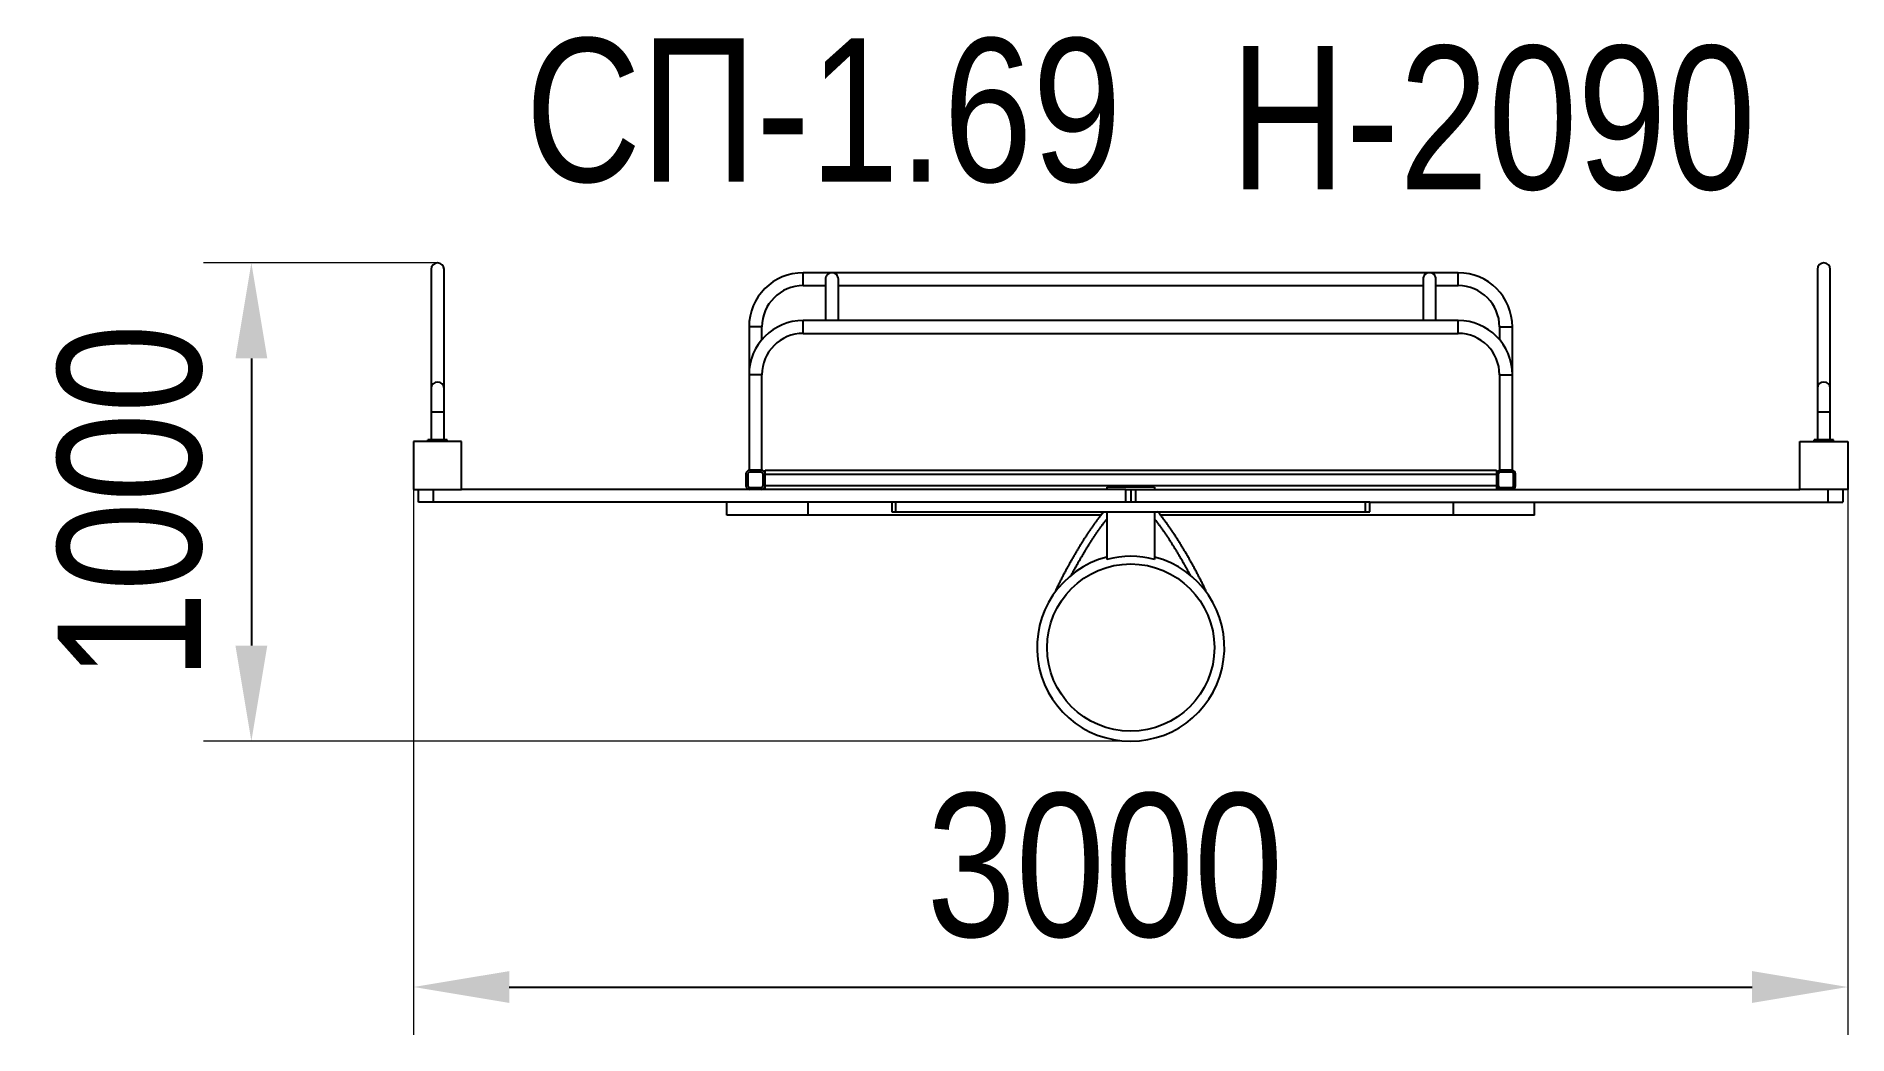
# Model space of a CAD drawing. Header units: millimetres. Extents: x -2272 to 1518, y -1084 to 1006.
import ezdxf

# ---------------------------------------------------------------- set-up
doc = ezdxf.new("R2010")
doc.units = ezdxf.units.MM
for name, color, linetype in [('DIKOM_АРТИКУЛ', 7, 'Continuous'), ('DIKOM_ОБЪЕКТ', 7, 'Continuous'), ('DIKOM_РАЗМЕР_ОБЪЕКТА', 7, 'Continuous')]:
    doc.layers.add(name, color=color, linetype=linetype)
doc.styles.add('style1', font='arial.ttf', dxfattribs={"width": 0.8})
doc.dimstyles.new('1-50', dxfattribs={"dimtxt": 300, "dimasz": 200, "dimexe": 100, "dimexo": 0, "dimgap": 100, "dimtad": 1, "dimdec": 0, "dimtxsty": 'style1', "dimcen": 0, "dimclrd": 7, "dimclre": 7, "dimadec": 1, "dimazin": 2, "dimtfac": 1, "dimtdec": 0, "dimtmove": 0, "dimatfit": 3, "dimfxl": 0, "dimlwd": 25, "dimlwe": 18, "dimarcsym": 0})

# ---------------------------------------------------------------- blocks, each defined once
blk = doc.blocks.new('*D0')
at = {"layer": 'Defpoints', "color": 0, "transparency": 16777216}
for p in [(-1482, 57.5), (1518, 57.5), (1518, -984)]:
    blk.add_point(p, dxfattribs=at)
at = {"layer": 'DIKOM_РАЗМЕР_ОБЪЕКТА', "color": 7, "lineweight": 18, "transparency": 16777216}
for p, q in [((-1482, 57.5), (-1482, -1084)), ((1518, 57.5), (1518, -1084))]:
    blk.add_line(p, q, dxfattribs=at)
at = {"layer": 'DIKOM_РАЗМЕР_ОБЪЕКТА', "color": 7, "lineweight": 25, "transparency": 16777216}
blk.add_line((-1282, -984), (1318, -984), dxfattribs=at)
at = {"layer": 'DIKOM_РАЗМЕР_ОБЪЕКТА', "color": 7, "transparency": 16777216}
for points in [[(-1282, -950.7), (-1282, -1017.3), (-1482, -984)], [(1318, -950.7), (1318, -1017.3), (1518, -984)]]:
    blk.add_solid(points, dxfattribs=at)
at = {"layer": 'DIKOM_РАЗМЕР_ОБЪЕКТА', "color": 0, "transparency": 16777216, "insert": (-36, -730.7), "char_height": 300, "attachment_point": 5, "style": 'style1'}
blk.add_mtext('3000', dxfattribs=at)
blk = doc.blocks.new('*D1')
at = {"layer": 'Defpoints', "color": 0, "transparency": 16777216}
for p in [(-1432, 531.5), (-1821.5, -469.5), (18, -469.5)]:
    blk.add_point(p, dxfattribs=at)
at = {"layer": 'DIKOM_РАЗМЕР_ОБЪЕКТА', "color": 7, "lineweight": 18, "transparency": 16777216}
for p, q in [((-1432, 531.5), (-1921.5, 531.5)), ((18, -469.5), (-1921.5, -469.5))]:
    blk.add_line(p, q, dxfattribs=at)
at = {"layer": 'DIKOM_РАЗМЕР_ОБЪЕКТА', "color": 7, "lineweight": 25, "transparency": 16777216}
blk.add_line((-1821.5, 331.5), (-1821.5, -269.5), dxfattribs=at)
at = {"layer": 'DIKOM_РАЗМЕР_ОБЪЕКТА', "color": 7, "transparency": 16777216}
for points in [[(-1854.8, 331.5), (-1788.2, 331.5), (-1821.5, 531.5)], [(-1854.8, -269.5), (-1788.2, -269.5), (-1821.5, -469.5)]]:
    blk.add_solid(points, dxfattribs=at)
at = {"layer": 'DIKOM_РАЗМЕР_ОБЪЕКТА', "color": 0, "transparency": 16777216, "insert": (-2074.7, 31), "char_height": 300, "attachment_point": 5, "rotation": 90, "style": 'style1'}
blk.add_mtext('1000', dxfattribs=at)

msp = doc.modelspace()

# ---------------------------------------------------------------- linework, layer by layer
at = {"layer": 'DIKOM_ОБЪЕКТ'}
for p, q in [((-1445.5, 518.2), (-1445.5, 268.8)), ((-1418.5, 268.8), (-1418.5, 518.2)), ((703, 511), (-667, 511)), ((-667, 484), (-667, 511)), ((-620.5, 497.5), (-620.5, 411)), ((-593.5, 411), (-593.5, 497.5)), ((629.5, 497.5), (629.5, 411)), ((656.5, 411), (656.5, 497.5)), ((703, 484), (703, 511)), ((1454.5, 518.2), (1454.5, 268.8)), ((1481.5, 268.8), (1481.5, 518.2)), ((-667, 484), (-620.5, 484)), ((-593.5, 484), (629.5, 484)), ((656.5, 484), (703, 484)), ((-780.5, 397.5), (-780.5, 297.5)), ((-753.5, 397.5), (-780.5, 397.5)), ((-753.5, 371), (-753.5, 397.5)), ((703, 411), (-667, 411)), ((-667, 384), (-667, 411)), ((-667, 384), (703, 384)), ((703, 384), (703, 411)), ((789.5, 397.5), (789.5, 371)), ((789.5, 397.5), (816.5, 397.5)), ((816.5, 297.5), (816.5, 397.5)), ((-1445.5, 268.8), (-1445.5, 219.5)), ((-1418.5, 219.5), (-1418.5, 268.8)), ((-780.5, 297.5), (-780.5, 97.5)), ((-753.5, 297.5), (-780.5, 297.5)), ((-753.5, 97.5), (-753.5, 297.5)), ((789.5, 297.5), (789.5, 97.5)), ((789.5, 297.5), (816.5, 297.5)), ((816.5, 97.5), (816.5, 297.5)), ((1454.5, 268.8), (1454.5, 219.5)), ((1481.5, 219.5), (1481.5, 268.8)), ((-1445.5, 219.5), (-1445.5, 161.5)), ((-1418.5, 219.5), (-1445.5, 219.5)), ((-1418.5, 161.5), (-1418.5, 219.5)), ((1454.5, 219.5), (1454.5, 161.5)), ((1481.5, 219.5), (1454.5, 219.5)), ((1481.5, 161.5), (1481.5, 219.5)), ((-1382, 157.5), (-1482, 157.5)), ((-1482, 157.5), (-1482, 57.5)), ((-1452, 157.5), (-1452, 161.5)), ((-1412, 161.5), (-1452, 161.5)), ((-1412, 157.5), (-1412, 161.5)), ((-1382, 57.5), (-1382, 157.5)), ((1418, 157.5), (1518, 157.5)), ((1418, 57.5), (1418, 157.5)), ((1448, 157.5), (1448, 161.5)), ((1488, 161.5), (1448, 161.5)), ((1488, 157.5), (1488, 161.5)), ((1518, 157.5), (1518, 57.5)), ((-787, 89.5), (-787, 65.5)), ((-783, 89.5), (-783, 65.5)), ((-755, 97.5), (-779, 97.5)), ((-755, 93.5), (-779, 93.5)), ((-751, 65.5), (-751, 89.5)), ((-747, 89.5), (-747, 97.5)), ((-747, 97.5), (783, 97.5)), ((-747, 65.5), (-747, 89.5)), ((-747, 89.5), (783, 89.5)), ((783, 97.5), (783, 89.5)), ((783, 89.5), (783, 65.5)), ((787, 89.5), (787, 65.5)), ((815, 97.5), (791, 97.5)), ((815, 93.5), (791, 93.5)), ((819, 65.5), (819, 89.5)), ((823, 65.5), (823, 89.5)), ((-1482, 57.5), (-1382, 57.5)), ((-1472, 30.5), (-1472, 57.5)), ((-1440.6, 30.5), (-1440.6, 57.5)), ((8, 57.5), (-1382, 57.5)), ((-779, 61.5), (-755, 61.5)), ((-747, 57.5), (-747, 65.5)), ((-747, 65.5), (783, 65.5)), ((-32, 62.5), (-32, 57.5)), ((68, 62.5), (-32, 62.5)), ((8, 30.5), (8, 57.5)), ((8, 57.5), (18, 57.5)), ((18, 57.5), (18, 30.5)), ((18, 57.5), (28, 57.5)), ((28, 57.5), (28, 30.5)), ((28, 57.5), (1418, 57.5)), ((68, 62.5), (68, 57.5)), ((783, 65.5), (783, 57.5)), ((791, 61.5), (815, 61.5)), ((1518, 57.5), (1418, 57.5)), ((1476.6, 57.5), (1476.6, 30.5)), ((1508, 57.5), (1508, 30.5)), ((-1440.6, 30.5), (-1472, 30.5)), ((-482, 30.5), (-1440.6, 30.5)), ((-827, 3.5), (-827, 30.5)), ((-657, 3.5), (-827, 3.5)), ((-657, 3.5), (-657, 30.5)), ((-44.6, 3.5), (-657, 3.5)), ((-482, 30.5), (-482, 10.5)), ((-473, 30.5), (-482, 30.5)), ((-482, 10.5), (-473, 10.5)), ((-473, 10.5), (-473, 30.5)), ((509, 30.5), (-473, 30.5)), ((-473, 10.5), (509, 10.5)), ((-32, 10.5), (-32, -89.5)), ((68, 10.5), (68, -89.5)), ((693, 3.5), (80.6, 3.5)), ((509, 10.5), (509, 30.5)), ((518, 30.5), (509, 30.5)), ((509, 10.5), (518, 10.5)), ((518, 10.5), (518, 30.5)), ((518, 30.5), (1476.6, 30.5)), ((693, 3.5), (693, 30.5)), ((863, 3.5), (693, 3.5)), ((863, 3.5), (863, 30.5)), ((1476.6, 30.5), (1508, 30.5)), ((-32, -89.5), (-32, -89.5)), ((68, -89.5), (68, -89.5))]:
    msp.add_line(p, q, dxfattribs=at)
at = {"layer": 'DIKOM_ОБЪЕКТ', "flags": 128}
for points in [[(-32, 9.6), (-33.1, 10.2), (-34, 10.5)], [(70, 10.5), (69.1, 10.2), (68, 9.6)]]:
    msp.add_lwpolyline(points, dxfattribs=at)
at = {"layer": 'DIKOM_ОБЪЕКТ'}
msp.add_circle((18, -273.5), 175, dxfattribs=at)
for centre, radius, start, end in [((-1432, 518), 13.5, 0.6862, 179.3138), ((1468, 518), 13.5, 0.686, 179.314), ((-667, 397.5), 113.5, 90, 180), ((-607, 497.5), 13.4, 89.883, 179.8946), ((-607, 497.5), 13.4, 0.1054, 90.117), ((643, 497.5), 13.4, 89.883, 179.8946), ((643, 497.5), 13.4, 0.1054, 90.117), ((703, 397.5), 113.5, 0, 90), ((-667, 397.5), 86.5, 90, 180), ((703, 397.5), 86.5, 0, 90), ((-667, 297.5), 113.5, 90, 180), ((-667, 297.5), 86.5, 90, 180), ((703, 297.5), 113.5, 0, 90), ((703, 297.5), 86.5, 0, 90), ((-1432, 268.6), 13.5, 0.6862, 179.3138), ((1468, 268.6), 13.5, 0.686, 179.314), ((-779, 89.5), 8, 90, 180), ((-779, 89.5), 4, 90, 180), ((-755, 89.5), 8, 0, 90), ((-755, 89.5), 4, 0, 90), ((791, 89.5), 8, 90, 180), ((791, 89.5), 4, 90, 180), ((815, 89.5), 8, 0, 90), ((815, 89.5), 4, 0, 90), ((-779, 65.5), 8, 180, 270), ((-779, 65.5), 4, 180, 270), ((-755, 65.5), 8, 270, 0), ((-755, 65.5), 4, 270, 0), ((791, 65.5), 8, 180, 270), ((791, 65.5), 4, 180, 270), ((815, 65.5), 8, 270, 0), ((815, 65.5), 4, 270, 0), ((-36.6, 6.3), 4.43, 109.329, 140.1115), ((72.6, 6.3), 4.43, 39.9179, 70.6706), ((18, -273.5), 196, 104.7796, 75.2204), ((18, -262.4), 180, 73.8768, 106.1232), ((-137.6, -153.9), 1.58, 184.8801, 242.6189), ((173.6, -153.9), 1.58, 297.4168, 355.0164)]:
    msp.add_arc(centre, radius, start, end, dxfattribs=at)
for points, knots in [([(-40, 9.2), (-40.6, 8.4), (-42.4, 6.3), (-45.4, 2.5), (-49, -2.1), (-52.7, -7), (-56.4, -12.1), (-60.1, -17.3), (-63.9, -22.8), (-67.8, -28.4), (-71.7, -34.1), (-75.5, -40.1), (-79.5, -46.2), (-83.4, -52.4), (-87.3, -58.7), (-91.3, -65.2), (-95.2, -71.8), (-99.1, -78.5), (-103, -85.2), (-106.9, -92.1), (-110.8, -99), (-114.6, -106), (-118.4, -113), (-122.1, -120.1), (-125.8, -127.2), (-129.5, -134.3), (-133, -141.4), (-136.3, -148), (-138.3, -152.2), (-139.2, -154)], [0, 0, 0, 0, 0.0200203, 0.058443, 0.0967942, 0.1350759, 0.1732987, 0.2114719, 0.2496037, 0.2877002, 0.3257664, 0.3638066, 0.4018248, 0.4398237, 0.4778068, 0.5157759, 0.5537332, 0.5916806, 0.6296196, 0.6675519, 0.7054788, 0.7434017, 0.7813214, 0.8192396, 0.8571571, 0.895075, 0.9329941, 0.9709156, 1, 1, 1, 1]), ([(175.2, -154), (174.6, -152.8), (172.8, -149.2), (169.9, -143.2), (166.3, -136), (162.7, -128.9), (159, -121.8), (155.3, -114.7), (151.5, -107.7), (147.7, -100.7), (143.8, -93.8), (140, -86.9), (136.1, -80.1), (132.1, -73.4), (128.2, -66.8), (124.3, -60.3), (120.3, -53.9), (116.4, -47.7), (112.5, -41.5), (108.6, -35.6), (104.7, -29.8), (100.9, -24.1), (97.1, -18.7), (93.3, -13.4), (89.6, -8.3), (85.9, -3.4), (82.3, 1.3), (79, 5.5), (77, 8), (76, 9.2)], [0, 0, 0, 0, 0.019956, 0.057881, 0.095804, 0.133724, 0.171643, 0.20956, 0.247478, 0.285397, 0.323318, 0.361243, 0.399172, 0.437107, 0.47505, 0.513001, 0.550963, 0.588937, 0.626926, 0.664932, 0.702957, 0.741005, 0.779079, 0.817184, 0.855325, 0.893508, 0.931741, 0.970033, 1, 1, 1, 1]), ([(-106.1, -121.9), (-106.1, -121.8), (-104.8, -119.5), (-102.3, -114.8), (-98.5, -107.9), (-94.7, -101.1), (-90.9, -94.3), (-87.1, -87.6), (-83.2, -81), (-79.3, -74.5), (-75.5, -68.1), (-71.6, -61.9), (-67.8, -55.7), (-63.9, -49.7), (-60.1, -43.9), (-56.3, -38.2), (-52.6, -32.7), (-48.9, -27.4), (-45.3, -22.3), (-41.7, -17.4), (-38.1, -12.6), (-34.9, -8.4), (-32.9, -5.9), (-32, -4.8)], [0, 0, 0, 0, 0.000544, 0.051164, 0.101783, 0.152399, 0.203009, 0.253612, 0.304207, 0.354792, 0.405363, 0.45592, 0.50646, 0.556979, 0.607475, 0.657944, 0.708381, 0.758781, 0.809139, 0.859448, 0.909699, 0.959882, 1, 1, 1, 1]), ([(68, -4.8), (68.5, -5.4), (70.1, -7.4), (73, -11.1), (76.4, -15.7), (80, -20.6), (83.6, -25.6), (87.3, -30.8), (91, -36.3), (94.8, -41.9), (98.6, -47.6), (102.4, -53.6), (106.2, -59.7), (110.1, -65.9), (114, -72.2), (117.8, -78.7), (121.7, -85.2), (125.6, -91.9), (129.4, -98.7), (133.2, -105.5), (137, -112.4), (139.9, -117.9), (141.7, -121.1), (142.1, -122)], [0, 0, 0, 0, 0.023089, 0.073064, 0.123134, 0.173284, 0.223502, 0.273777, 0.324103, 0.37447, 0.424875, 0.47531, 0.525773, 0.576258, 0.626764, 0.677286, 0.727823, 0.778372, 0.828931, 0.879498, 0.930071, 0.980649, 1, 1, 1, 1])]:
    msp.add_open_spline(points, degree=3, knots=knots, dxfattribs=at)

# ---------------------------------------------------------------- texts
at = {"layer": 'DIKOM_АРТИКУЛ', "color": 7, "linetype": 'Continuous', "lineweight": 15, "insert": (-1248.3, 1001.6), "char_height": 300, "width": 5885.531, "attachment_point": 1, "style": 'style1'}
msp.add_mtext('{\\fArial|b0|i0|c204|p34;СП-1.}69', dxfattribs=at)
at = {"layer": 'DIKOM_РАЗМЕР_ОБЪЕКТА', "insert": (225.9, 985.7), "char_height": 300, "width": 4694.74, "attachment_point": 1, "style": 'style1'}
msp.add_mtext('H-2090', dxfattribs=at)

# ---------------------------------------------------------------- dimensions: what is measured, and where the dimension line sits
at = {"layer": 'DIKOM_РАЗМЕР_ОБЪЕКТА'}
dim = msp.add_linear_dim(base=(-1821.5, -469.5), p1=(-1432, 531.5), p2=(18, -469.5), angle=90, text='1000', dimstyle='1-50', dxfattribs=at)
dim.commit()
dim.dimension.update_dxf_attribs({"geometry": '*D1', "text_midpoint": (-1821.5, 31), "dimtype": 160})
dim = msp.add_linear_dim(base=(1518, -984), p1=(-1482, 57.5), p2=(1518, 57.5), dimstyle='1-50', dxfattribs=at)
dim.commit()
dim.dimension.update_dxf_attribs({"geometry": '*D0', "text_midpoint": (-36, -984), "dimtype": 160})

doc.saveas('drawing.dxf')
